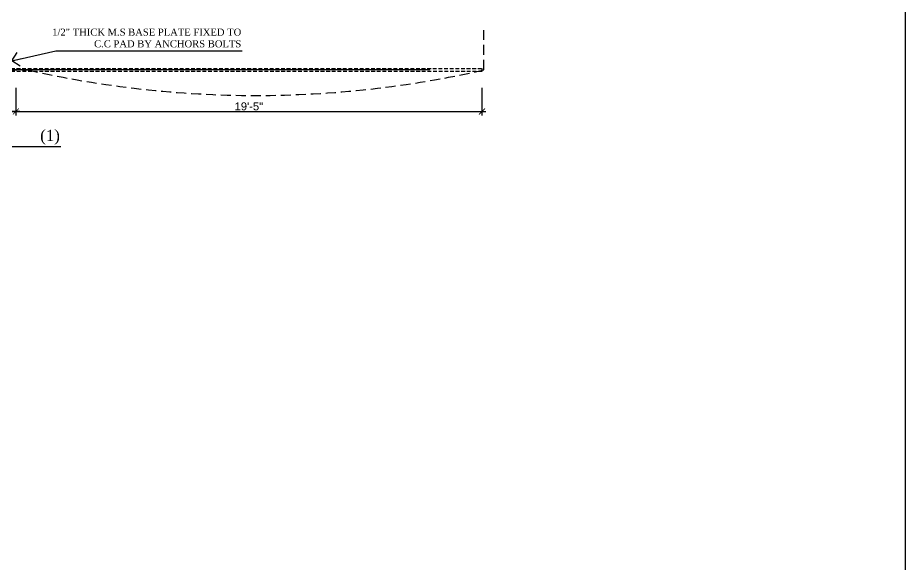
# Model space of a CAD drawing. Header units: inches. Extents: x 7915 to 10666, y -851 to 1175.
# Drawn here: x 10222.3 to 10666, y 346.9 to 620.1 of the extents above; entities that cross this region are included whole.
import ezdxf

# ---------------------------------------------------------------- set-up
doc = ezdxf.new("R2010")
doc.units = ezdxf.units.IN
doc.header["$LTSCALE"] = 10
doc.header["$MEASUREMENT"] = 0
for name, pattern in [('Amconstr', [9999, 9999, 0]), ('CENTER2', [28.575000000000003, 19.05, -3.175, 3.175, -3.175]), ('DASHED', [0.75, 0.5, -0.25]), ('HIDDEN', [9.524999999999995, 6.349999999999998, -3.174999999999998]), ('HIDDEN2', [0.1875, 0.125, -0.0625])]:
    doc.linetypes.add(name, pattern=pattern)
for name, color, linetype in [('DIM DET', 2, 'Continuous'), ('PARK LINE', 2, 'Continuous'), ('SHADE I SEC BEAM', 11, 'HIDDEN2'), ('TEFLONE', 41, 'Continuous'), ('TEXT DET', 2, 'Continuous')]:
    doc.layers.add(name, color=color, linetype=linetype)
doc.styles.add('1-2 INCH', font='arial.ttf', dxfattribs={"height": 4})
doc.styles.add('1-5 INCH', font='GOTHIC.TTF', dxfattribs={"height": 1})
doc.styles.add('style1', font='times.ttf')
doc.dimstyles.new('1-2 INCH', dxfattribs={"dimtxt": 4, "dimasz": 3, "dimexe": 2, "dimexo": 0.5, "dimgap": 0.5, "dimtad": 1, "dimdec": 4, "dimzin": 0, "dimdsep": 46, "dimlunit": 4, "dimtxsty": '1-2 INCH', "dimblk": 'ARCHTICK', "dimcen": 2, "dimdle": 2, "dimclrd": 1, "dimclre": 8, "dimclrt": 3, "dimadec": 3, "dimazin": 0, "dimtfac": 1, "dimtdec": 4, "dimtofl": 0, "dimtmove": 2, "dimatfit": 3, "dimldrblk": 'AERO', "dimfxl": 0, "dimtolj": 1, "dimtzin": 0, "dimarcsym": 0})
doc.dimstyles.new('DET-DIM', dxfattribs={"dimtxt": 1, "dimasz": 0.75, "dimexe": 1, "dimexo": 1, "dimgap": 0.5, "dimtad": 1, "dimdec": 4, "dimzin": 0, "dimdsep": 46, "dimlunit": 4, "dimtxsty": '1-5 INCH', "dimblk": 'ARCHTICK', "dimcen": 2, "dimclrd": 1, "dimclre": 8, "dimclrt": 2, "dimadec": 3, "dimazin": 0, "dimtfac": 1, "dimtdec": 4, "dimtofl": 0, "dimtmove": 2, "dimatfit": 3, "dimldrblk": 'AERO', "dimfxl": 0, "dimtolj": 1, "dimtzin": 0, "dimarcsym": 0})

# ---------------------------------------------------------------- blocks, each defined once
blk = doc.blocks.new('_ArchTick')
at = {"color": 0, "const_width": 0.15}
blk.add_lwpolyline([(-0.5, -0.5), (0.5, 0.5)], dxfattribs=at)
blk = doc.blocks.new('*D267')
at = {"layer": 'Defpoints', "color": 0}
for p in [(10185.32769489606, 585.4932893191017), (10221.32769489606, 585.4932893191017), (10185.32769489606, 573.2448010807639)]:
    blk.add_point(p, dxfattribs=at)
at = {"layer": 'DIM DET', "color": 8, "linetype": 'HIDDEN', "lineweight": -2}
for p, q in [((10185.32769489606, 584.9932893191017), (10185.32769489606, 571.2448010807639)), ((10221.32769489606, 584.9932893191017), (10221.32769489606, 571.2448010807639))]:
    blk.add_line(p, q, dxfattribs=at)
at = {"layer": 'DIM DET', "color": 1, "lineweight": -2}
blk.add_line((10223.32769489606, 573.2448010807639), (10183.32769489606, 573.2448010807639), dxfattribs=at)
at = {"layer": 'DIM DET', "color": 1, "lineweight": -2, "xscale": 3, "yscale": 3, "zscale": 3, "rotation": 180}
blk.add_blockref('_ArchTick', (10185.32769489606, 573.2448010807639), dxfattribs=at)
at = {"layer": 'DIM DET', "color": 1, "lineweight": -2, "xscale": 3, "yscale": 3, "zscale": 3}
blk.add_blockref('_ArchTick', (10221.32769489606, 573.2448010807639), dxfattribs=at)
at = {"layer": 'DIM DET', "color": 3, "insert": (10203.32769489606, 575.7884572881309), "char_height": 4, "attachment_point": 5, "style": '1-2 INCH'}
blk.add_mtext("\\A1;3'", dxfattribs=at)
blk = doc.blocks.new('AERO')
blk.add_line((0, 0), (-1, 0))
blk.add_lwpolyline([(-0.7071067811866669, 0.7071067811866669), (0, 0), (-0.7071067811866669, -0.7071067811866669)])
blk = doc.blocks.new('*D269')
at = {"layer": 'Defpoints', "color": 0}
for p in [(10221.32769489606, 585.4932893191017), (10454.32769489606, 585.4932893191017), (10454.32769489606, 573.2448010807784)]:
    blk.add_point(p, dxfattribs=at)
at = {"layer": 'DIM DET', "color": 8, "linetype": 'HIDDEN', "lineweight": -2}
for p, q in [((10221.32769489606, 584.9932893191017), (10221.32769489606, 571.2448010807784)), ((10454.32769489606, 584.9932893191017), (10454.32769489606, 571.2448010807784))]:
    blk.add_line(p, q, dxfattribs=at)
at = {"layer": 'DIM DET', "color": 1, "lineweight": -2}
blk.add_line((10219.32769489606, 573.2448010807784), (10456.32769489606, 573.2448010807784), dxfattribs=at)
at = {"layer": 'DIM DET', "color": 1, "lineweight": -2, "xscale": 3, "yscale": 3, "zscale": 3, "rotation": 180}
blk.add_blockref('_ArchTick', (10221.32769489606, 573.2448010807784), dxfattribs=at)
at = {"layer": 'DIM DET', "color": 1, "lineweight": -2, "xscale": 3, "yscale": 3, "zscale": 3}
blk.add_blockref('_ArchTick', (10454.32769489606, 573.2448010807784), dxfattribs=at)
at = {"layer": 'DIM DET', "color": 3, "insert": (10337.82769489606, 575.7870930316652), "char_height": 4, "attachment_point": 5, "style": '1-2 INCH'}
blk.add_mtext('\\A1;19\'-5"', dxfattribs=at)

msp = doc.modelspace()

# ---------------------------------------------------------------- linework, layer by layer
at = {"layer": 'DIM DET', "color": 250, "linetype": 'CENTER2', "ltscale": 0.1}
msp.add_line((10224.32769489606, 593.9932893191017), (10182.32769489606, 593.9932893191017), dxfattribs=at)
at = {"layer": 'DIM DET'}
msp.add_lwpolyline([(10665.98641564874, -850.6857487049504), (7915.063835063494, -850.6857487049502), (7915.063835063494, 1174.654592641949), (10665.98641564874, 1174.654592641949)], close=True, dxfattribs=at)
at = {"layer": 'PARK LINE', "linetype": 'Amconstr', "lineweight": 25}
msp.add_line((10428.32769489622, 593.9932893191138), (9978.327694895894, 593.9932893190894), dxfattribs=at)
at = {"layer": 'SHADE I SEC BEAM', "ltscale": 1.5}
msp.add_lwpolyline([(10204.82769489606, 593.2432893191017), (10204.82769489606, 594.7432893191017), (10454.32769489623, 594.7432893191017), (10454.32769489623, 593.2432893191017)], close=True, dxfattribs=at)
at = {"layer": 'TEFLONE', "linetype": 'DASHED'}
msp.add_lwpolyline([(10216.82761578547, 613.9626793029018), (10216.82758566717, 593.9933008025564), (10227.3264032888, 593.9932778385373, 0.1117003790585912), (10455.32747643828, 593.9929936286335), (10455.32750655693, 613.9626793029018)], format="xyb", dxfattribs=at)

# ---------------------------------------------------------------- texts
at = {"layer": 'TEXT DET', "attachment_point": 3, "style": 'style1'}
for s, width, gutter_width, insert, char_height in [('\\A1;{\\fTimes New Roman TUR|b0|i0|c162|p18;1/2" THICK M.S BASE PLATE FIXED TO\\PC.C PAD BY ANCHORS BOLTS}', 93.68208002883921, 60.48, (10334.01304584874, 614.6637235622927), 3.5), ('\\A1;{\\fTimes New Roman TUR|b0|i0|c162|p18;(1)}', 11.69797404470079, 120.96, (10243.34822906968, 564.0610053403211), 5.600000000000001)]:
    msp.add_mtext_dynamic_manual_height_columns(s, width=width, gutter_width=gutter_width, heights=[0], dxfattribs=dict(at, insert=insert, char_height=char_height))

# ---------------------------------------------------------------- dimensions: what is measured, and where the dimension line sits
at = {"layer": 'DIM DET'}
dim = msp.add_linear_dim(base=(10185.32769489606, 573.2448010807639), p1=(10221.32769489606, 585.4932893191017), p2=(10185.32769489606, 585.4932893191017), angle=180, dimstyle='1-2 INCH', dxfattribs=at)
dim.commit()
dim.dimension.update_dxf_attribs({"geometry": '*D267', "text_midpoint": (10203.32769489606, 575.7884572881309)})
dim = msp.add_linear_dim(base=(10454.32769489606, 573.2448010807784), p1=(10221.32769489606, 585.4932893191017), p2=(10454.32769489606, 585.4932893191017), dimstyle='1-2 INCH', dxfattribs=at)
dim.commit()
dim.dimension.update_dxf_attribs({"geometry": '*D269', "text_midpoint": (10337.82769489606, 575.7870930316652)})

# ---------------------------------------------------------------- leaders
at = {"layer": 'TEXT DET'}
for points in [[(10219.26326826906, 598.5368772909732), (10241.23217362232, 603.6008852522151), (10334.44362053529, 603.6008852522151)], [(10215.32769489606, 591.7432893191017), (10215.32769489606, 555.7825981432151), (10243.89131521241, 555.7825981432151)]]:
    msp.add_leader(points, dimstyle='DET-DIM', override={"dimasz": 5, "dimtad": 0}, dxfattribs=at)

doc.saveas('drawing.dxf')
